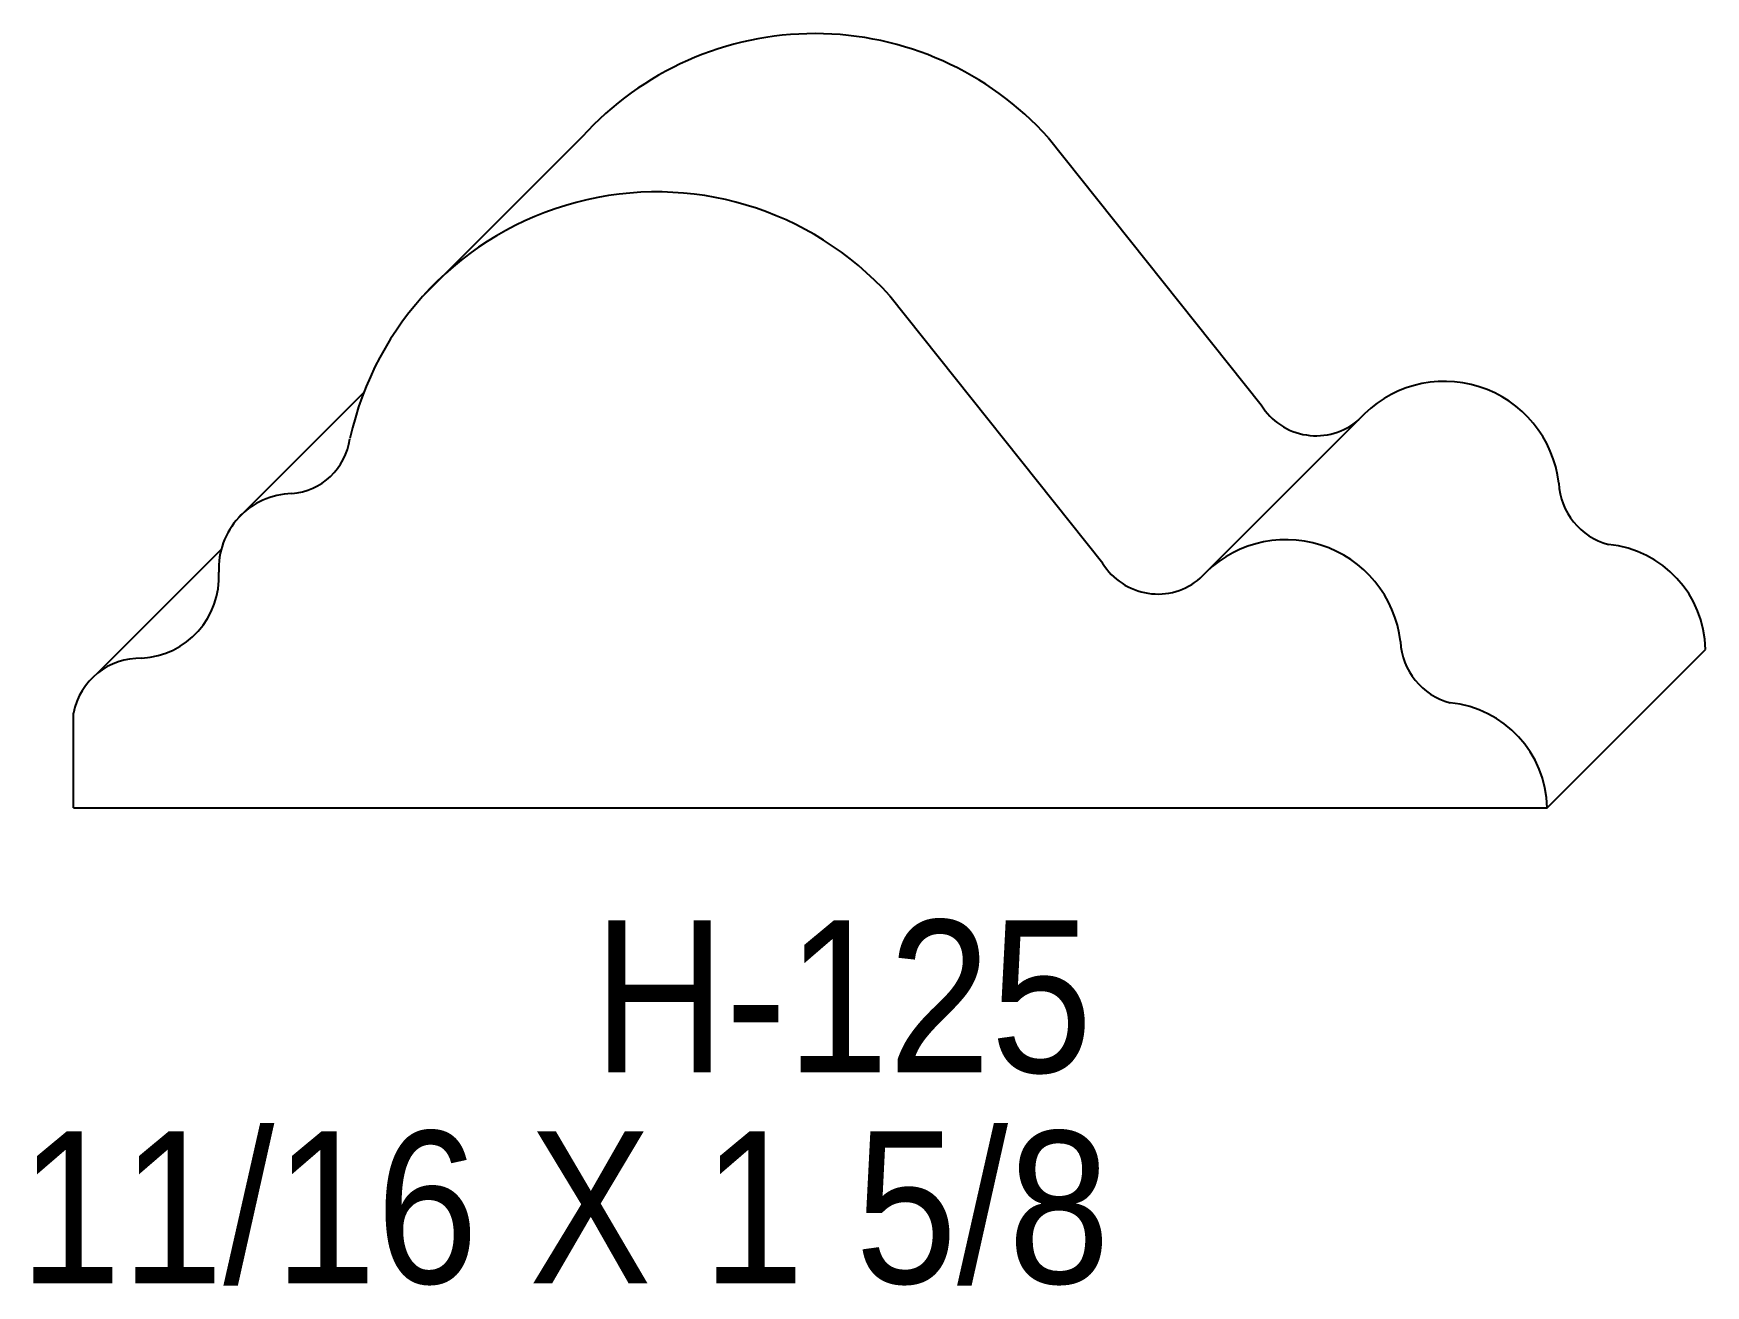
# Model space of a CAD drawing. Extents: x 75.55 to 77.42, y 156.72 to 158.12.
import ezdxf

# ---------------------------------------------------------------- set-up
doc = ezdxf.new("R2010")
doc.units = 0
doc.header["$LTSCALE"] = 5
doc.layers.add('PROFILE', color=7, linetype='CONTINUOUS')
doc.styles.add('TXT', font='TXT', dxfattribs={"height": 3.5})

msp = doc.modelspace()

# ---------------------------------------------------------------- linework, layer by layer
at = {"layer": 'PROFILE', "color": 1, "linetype": 'CONTINUOUS'}
for p, q in [((76.1661, 158.0051), (75.9894, 157.8283)), ((76.6863, 158.0042), (76.9238, 157.7058)), ((76.5095, 157.8275), (76.7471, 157.5291)), ((75.7829, 157.5801), (75.9224, 157.7196)), ((76.8559, 157.5123), (77.0327, 157.6891)), ((75.6253, 157.4064), (75.7634, 157.5444)), ((77.2431, 157.2561), (77.4198, 157.4328)), ((75.5984, 157.2561), (75.5984, 157.3617)), ((75.5984, 157.2561), (77.2431, 157.2561))]:
    msp.add_line(p, q, dxfattribs=at)
for centre, major_axis, start_param, end_param in [((76.4258, 157.7702), (0, 0.3501), -0.838839, 0.835626), ((76.2491, 157.5935), (0.3501, 0), 0.731958, 2.926652), ((77.1285, 157.6037), (0, 0.1284), -1.456191, 0.842938), ((76.9854, 157.7438), (0, 0.0724), -4.158772, -2.429182), ((75.8366, 157.6776), (0.071, 0), -1.49357, -0.133691), ((77.3303, 157.622), (0, 0.0743), -4.663343, -3.399205), ((75.8442, 157.5234), (0.0835, 0), 1.595937, -3.088879), ((76.9518, 157.4269), (0, 0.1284), -1.456191, 0.842938), ((77.2995, 157.4303), (0.1204, 0), 0.021157, 1.471501), ((76.8086, 157.5671), (0, 0.0724), -4.158772, -2.429182), ((75.6696, 157.5142), (0, 0.0913), -3.084716, -1.518083), ((77.1536, 157.4452), (0.0743, 0), -3.092547, -1.828409), ((75.6728, 157.3472), (0, 0.0758), -0.026994, 1.378314), ((77.1227, 157.2536), (0, 0.1204), -1.54964, -0.099296)]:
    msp.add_ellipse(centre, major_axis=major_axis, ratio=1, start_param=start_param, end_param=end_param, dxfattribs=at)

# ---------------------------------------------------------------- texts
at = {"layer": 'PROFILE', "color": 1, "linetype": 'CONTINUOUS', "style": 'TXT', "width": 0.9}
for s, height, p in [('H-125', 0.16996, (76.1785, 156.9606)), ('11/16 X 1 5/8', 0.169956, (75.5383, 156.7251))]:
    msp.add_text(s, height=height, dxfattribs=at).set_placement(p)

doc.saveas('drawing.dxf')
